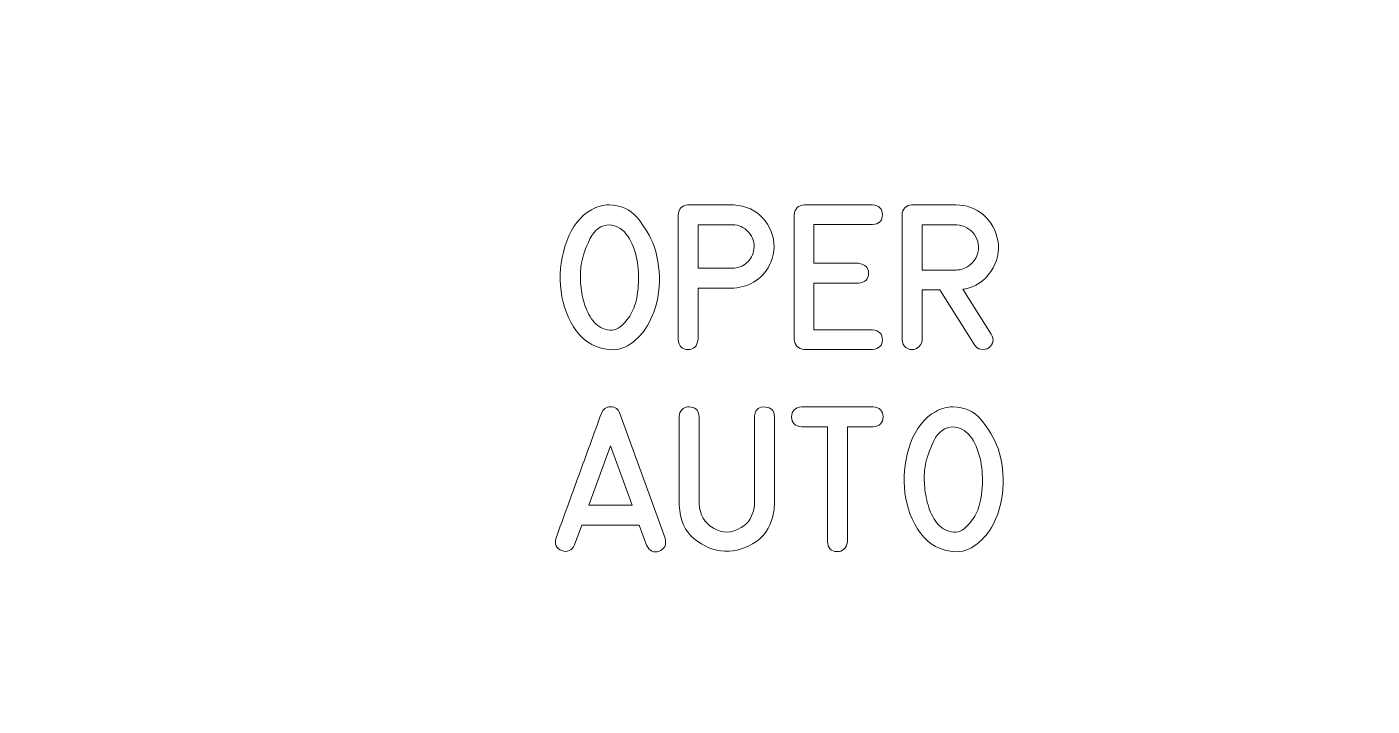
# Model space of a CAD drawing. Header units: millimetres. Extents: x -288 to 359, y -150 to 98.
# Drawn here: x -71.11 to -41.59, y -117.94 to -103.04 of the extents above; entities that cross this region are included whole.
import ezdxf

# ---------------------------------------------------------------- set-up
doc = ezdxf.new("R2010")
doc.units = ezdxf.units.MM
doc.header["$MEASUREMENT"] = 0
doc.layers.add('Cut', color=7, linetype='Continuous', plot=False)
doc.layers.add('Engrave', color=7, linetype='Continuous')

msp = doc.modelspace()

# ---------------------------------------------------------------- linework, layer by layer
at = {"layer": 'Cut', "color": 250, "lineweight": 9}
msp.add_open_spline([(-125.3294, 95.8698), (-125.5948, 95.8696), (-125.8492, 95.764), (-126.0368, 95.5762), (-126.0368, 95.5762), (-126.2243, 95.3885), (-126.3296, 95.1352), (-126.3294, 94.8698), (-126.3294, 94.8698), (-126.3294, 94.8698), (-126.3294, 90.3823), (-126.3294, 90.3823), (-126.3294, 90.3823), (-126.3292, 90.1169), (-126.2236, 89.8624), (-126.0359, 89.6749), (-126.0359, 89.6749), (-125.8481, 89.4874), (-125.5948, 89.3821), (-125.3294, 89.3823), (-125.3294, 89.3823), (-125.3294, 89.3823), (-122.8669, 89.3823), (-122.8669, 89.3823), (-122.8669, 89.3823), (-120.5447, 89.3823), (-118.3988, 88.1434), (-117.2377, 86.1323), (-117.2377, 86.1323), (-116.0766, 84.1212), (-116.0766, 81.6434), (-117.2377, 79.6323), (-117.2377, 79.6323), (-118.3988, 77.6212), (-120.5447, 76.3823), (-122.8669, 76.3823), (-122.8669, 76.3823), (-122.8669, 76.3823), (-125.3294, 76.3823), (-125.3294, 76.3823), (-125.3294, 76.3823), (-125.5948, 76.3821), (-125.8492, 76.2765), (-126.0368, 76.0887), (-126.0368, 76.0887), (-126.2243, 75.901), (-126.3296, 75.6477), (-126.3294, 75.3823), (-126.3294, 75.3823), (-126.3294, 75.3823), (-126.3294, 23.7073), (-126.3294, 23.7073), (-126.3294, 23.7073), (-126.3292, 23.4419), (-126.2236, 23.1874), (-126.0359, 22.9999), (-126.0359, 22.9999), (-125.8481, 22.8124), (-125.5948, 22.7071), (-125.3294, 22.7073), (-125.3294, 22.7073), (-125.3294, 22.7073), (-122.8669, 22.7073), (-122.8669, 22.7073), (-122.8669, 22.7073), (-120.5447, 22.7073), (-118.3988, 21.4684), (-117.2377, 19.4573), (-117.2377, 19.4573), (-116.0766, 17.4462), (-116.0766, 14.9684), (-117.2377, 12.9573), (-117.2377, 12.9573), (-118.3988, 10.9462), (-120.5447, 9.7073), (-122.8669, 9.7073), (-122.8669, 9.7073), (-122.8669, 9.7073), (-125.3294, 9.7073), (-125.3294, 9.7073), (-125.3294, 9.7073), (-125.5948, 9.7071), (-125.8492, 9.6015), (-126.0368, 9.4137), (-126.0368, 9.4137), (-126.2243, 9.226), (-126.3296, 8.9727), (-126.3294, 8.7073), (-126.3294, 8.7073), (-126.3294, 8.7073), (-126.3294, -62.0177), (-126.3294, -62.0177), (-126.3294, -62.0177), (-126.3292, -62.2831), (-126.2236, -62.5376), (-126.0359, -62.7251), (-126.0359, -62.7251), (-125.8481, -62.9126), (-125.5948, -63.0179), (-125.3294, -63.0177), (-125.3294, -63.0177), (-125.3294, -63.0177), (-122.8669, -63.0177), (-122.8669, -63.0177), (-122.8669, -63.0177), (-120.5447, -63.0177), (-118.3988, -64.2566), (-117.2377, -66.2677), (-117.2377, -66.2677), (-116.0766, -68.2788), (-116.0766, -70.7566), (-117.2377, -72.7677), (-117.2377, -72.7677), (-118.3988, -74.7788), (-120.5447, -76.0177), (-122.8669, -76.0177), (-122.8669, -76.0177), (-122.8669, -76.0177), (-125.3294, -76.0177), (-125.3294, -76.0177), (-125.3294, -76.0177), (-125.5948, -76.0179), (-125.8492, -76.1235), (-126.0368, -76.3113), (-126.0368, -76.3113), (-126.2243, -76.499), (-126.3296, -76.7523), (-126.3294, -77.0177), (-126.3294, -77.0177), (-126.3294, -77.0177), (-126.3294, -128.6927), (-126.3294, -128.6927), (-126.3294, -128.6927), (-126.3292, -128.9581), (-126.2236, -129.2126), (-126.0359, -129.4001), (-126.0359, -129.4001), (-125.8481, -129.5876), (-125.5948, -129.6929), (-125.3294, -129.6927), (-125.3294, -129.6927), (-125.3294, -129.6927), (-122.8669, -129.6927), (-122.8669, -129.6927), (-122.8669, -129.6927), (-120.5447, -129.6927), (-118.3988, -130.9316), (-117.2377, -132.9427), (-117.2377, -132.9427), (-116.0766, -134.9538), (-116.0766, -137.4316), (-117.2377, -139.4427), (-117.2377, -139.4427), (-118.3988, -141.4538), (-120.5447, -142.6927), (-122.8669, -142.6927), (-122.8669, -142.6927), (-122.8669, -142.6927), (-125.3294, -142.6927), (-125.3294, -142.6927), (-125.3294, -142.6927), (-125.5948, -142.6929), (-125.8492, -142.7985), (-126.0368, -142.9863), (-126.0368, -142.9863), (-126.2243, -143.174), (-126.3296, -143.4273), (-126.3294, -143.6927), (-126.3294, -143.6927), (-126.3294, -143.6927), (-126.3294, -148.1802), (-126.3294, -148.1802), (-126.3294, -148.1802), (-126.3292, -148.4456), (-126.2236, -148.7001), (-126.0359, -148.8876), (-126.0359, -148.8876), (-125.8481, -149.0751), (-125.5948, -149.1804), (-125.3294, -149.1802), (-125.3294, -149.1802), (-125.3294, -149.1802), (16.1206, -149.1802), (16.1206, -149.1802), (16.1206, -149.1802), (16.386, -149.1801), (16.6404, -149.0745), (16.828, -148.8867), (16.828, -148.8867), (17.0155, -148.6989), (17.1208, -148.4456), (17.1206, -148.1802), (17.1206, -148.1802), (17.1206, -148.1802), (17.1206, -143.6927), (17.1206, -143.6927), (17.1206, -143.6927), (17.1204, -143.4273), (17.0149, -143.1729), (16.8271, -142.9854), (16.8271, -142.9854), (16.6393, -142.7978), (16.386, -142.6926), (16.1206, -142.6927), (16.1206, -142.6927), (16.1206, -142.6927), (13.6581, -142.6927), (13.6581, -142.6927), (13.6581, -142.6927), (11.3359, -142.6927), (9.1901, -141.4538), (8.029, -139.4427), (8.029, -139.4427), (6.8678, -137.4316), (6.8678, -134.9538), (8.029, -132.9427), (8.029, -132.9427), (9.1901, -130.9316), (11.3359, -129.6927), (13.6581, -129.6927), (13.6581, -129.6927), (13.6581, -129.6927), (16.1206, -129.6927), (16.1206, -129.6927), (16.1206, -129.6927), (16.386, -129.6926), (16.6404, -129.587), (16.828, -129.3992), (16.828, -129.3992), (17.0155, -129.2114), (17.1208, -128.9581), (17.1206, -128.6927), (17.1206, -128.6927), (17.1206, -128.6927), (17.1206, -77.0177), (17.1206, -77.0177), (17.1206, -77.0177), (17.1204, -76.7523), (17.0149, -76.4979), (16.8271, -76.3104), (16.8271, -76.3104), (16.6393, -76.1228), (16.386, -76.0176), (16.1206, -76.0177), (16.1206, -76.0177), (16.1206, -76.0177), (13.6581, -76.0177), (13.6581, -76.0177), (13.6581, -76.0177), (11.3359, -76.0177), (9.1901, -74.7788), (8.029, -72.7677), (8.029, -72.7677), (6.8678, -70.7566), (6.8678, -68.2788), (8.029, -66.2677), (8.029, -66.2677), (9.1901, -64.2566), (11.3359, -63.0177), (13.6581, -63.0177), (13.6581, -63.0177), (13.6581, -63.0177), (16.1206, -63.0177), (16.1206, -63.0177), (16.1206, -63.0177), (16.386, -63.0176), (16.6404, -62.912), (16.828, -62.7242), (16.828, -62.7242), (17.0155, -62.5364), (17.1208, -62.2831), (17.1206, -62.0177), (17.1206, -62.0177), (17.1206, -62.0177), (17.1206, 8.7073), (17.1206, 8.7073), (17.1206, 8.7073), (17.1204, 8.9727), (17.0149, 9.2271), (16.8271, 9.4146), (16.8271, 9.4146), (16.6393, 9.6022), (16.386, 9.7074), (16.1206, 9.7073), (16.1206, 9.7073), (16.1206, 9.7073), (13.6581, 9.7073), (13.6581, 9.7073), (13.6581, 9.7073), (11.3359, 9.7073), (9.1901, 10.9462), (8.029, 12.9573), (8.029, 12.9573), (6.8678, 14.9684), (6.8678, 17.4462), (8.029, 19.4573), (8.029, 19.4573), (9.1901, 21.4684), (11.3359, 22.7073), (13.6581, 22.7073), (13.6581, 22.7073), (13.6581, 22.7073), (16.1206, 22.7073), (16.1206, 22.7073), (16.1206, 22.7073), (16.386, 22.7074), (16.6404, 22.813), (16.828, 23.0008), (16.828, 23.0008), (17.0155, 23.1886), (17.1208, 23.4419), (17.1206, 23.7073), (17.1206, 23.7073), (17.1206, 23.7073), (17.1206, 75.3823), (17.1206, 75.3823), (17.1206, 75.3823), (17.1204, 75.6477), (17.0149, 75.9021), (16.8271, 76.0896), (16.8271, 76.0896), (16.6393, 76.2772), (16.386, 76.3824), (16.1206, 76.3823), (16.1206, 76.3823), (16.1206, 76.3823), (13.6581, 76.3823), (13.6581, 76.3823), (13.6581, 76.3823), (11.3359, 76.3823), (9.1901, 77.6212), (8.029, 79.6323), (8.029, 79.6323), (6.8678, 81.6434), (6.8678, 84.1212), (8.029, 86.1323), (8.029, 86.1323), (9.1901, 88.1434), (11.3359, 89.3823), (13.6581, 89.3823), (13.6581, 89.3823), (13.6581, 89.3823), (16.1206, 89.3823), (16.1206, 89.3823), (16.1206, 89.3823), (16.386, 89.3824), (16.6404, 89.488), (16.828, 89.6758), (16.828, 89.6758), (17.0155, 89.8636), (17.1208, 90.1169), (17.1206, 90.3823), (17.1206, 90.3823), (17.1206, 90.3823), (17.1206, 94.8698), (17.1206, 94.8698), (17.1206, 94.8698), (17.1204, 95.1352), (17.0149, 95.3896), (16.8271, 95.5771), (16.8271, 95.5771), (16.6393, 95.7647), (16.386, 95.8699), (16.1206, 95.8698), (16.1206, 95.8698), (16.1206, 95.8698), (-125.3294, 95.8698), (-125.3294, 95.8698)], degree=3, knots=[0, 0, 0, 0, 0.0107527, 0.0107527, 0.0107527, 0.0107527, 0.0215054, 0.0215054, 0.0215054, 0.0215054, 0.0322581, 0.0322581, 0.0322581, 0.0322581, 0.0430108, 0.0430108, 0.0430108, 0.0430108, 0.0537634, 0.0537634, 0.0537634, 0.0537634, 0.0645161, 0.0645161, 0.0645161, 0.0645161, 0.0752688, 0.0752688, 0.0752688, 0.0752688, 0.0860215, 0.0860215, 0.0860215, 0.0860215, 0.0967742, 0.0967742, 0.0967742, 0.0967742, 0.1075269, 0.1075269, 0.1075269, 0.1075269, 0.1182796, 0.1182796, 0.1182796, 0.1182796, 0.1290323, 0.1290323, 0.1290323, 0.1290323, 0.1397849, 0.1397849, 0.1397849, 0.1397849, 0.1505376, 0.1505376, 0.1505376, 0.1505376, 0.1612903, 0.1612903, 0.1612903, 0.1612903, 0.172043, 0.172043, 0.172043, 0.172043, 0.1827957, 0.1827957, 0.1827957, 0.1827957, 0.1935484, 0.1935484, 0.1935484, 0.1935484, 0.2043011, 0.2043011, 0.2043011, 0.2043011, 0.2150538, 0.2150538, 0.2150538, 0.2150538, 0.2258065, 0.2258065, 0.2258065, 0.2258065, 0.2365591, 0.2365591, 0.2365591, 0.2365591, 0.2473118, 0.2473118, 0.2473118, 0.2473118, 0.2580645, 0.2580645, 0.2580645, 0.2580645, 0.2688172, 0.2688172, 0.2688172, 0.2688172, 0.2795699, 0.2795699, 0.2795699, 0.2795699, 0.2903226, 0.2903226, 0.2903226, 0.2903226, 0.3010753, 0.3010753, 0.3010753, 0.3010753, 0.311828, 0.311828, 0.311828, 0.311828, 0.3225806, 0.3225806, 0.3225806, 0.3225806, 0.3333333, 0.3333333, 0.3333333, 0.3333333, 0.344086, 0.344086, 0.344086, 0.344086, 0.3548387, 0.3548387, 0.3548387, 0.3548387, 0.3655914, 0.3655914, 0.3655914, 0.3655914, 0.3763441, 0.3763441, 0.3763441, 0.3763441, 0.3870968, 0.3870968, 0.3870968, 0.3870968, 0.3978495, 0.3978495, 0.3978495, 0.3978495, 0.4086022, 0.4086022, 0.4086022, 0.4086022, 0.4193548, 0.4193548, 0.4193548, 0.4193548, 0.4301075, 0.4301075, 0.4301075, 0.4301075, 0.4408602, 0.4408602, 0.4408602, 0.4408602, 0.4516129, 0.4516129, 0.4516129, 0.4516129, 0.4623656, 0.4623656, 0.4623656, 0.4623656, 0.4731183, 0.4731183, 0.4731183, 0.4731183, 0.483871, 0.483871, 0.483871, 0.483871, 0.4946237, 0.4946237, 0.4946237, 0.4946237, 0.5053763, 0.5053763, 0.5053763, 0.5053763, 0.516129, 0.516129, 0.516129, 0.516129, 0.5268817, 0.5268817, 0.5268817, 0.5268817, 0.5376344, 0.5376344, 0.5376344, 0.5376344, 0.5483871, 0.5483871, 0.5483871, 0.5483871, 0.5591398, 0.5591398, 0.5591398, 0.5591398, 0.5698925, 0.5698925, 0.5698925, 0.5698925, 0.5806452, 0.5806452, 0.5806452, 0.5806452, 0.5913978, 0.5913978, 0.5913978, 0.5913978, 0.6021505, 0.6021505, 0.6021505, 0.6021505, 0.6129032, 0.6129032, 0.6129032, 0.6129032, 0.6236559, 0.6236559, 0.6236559, 0.6236559, 0.6344086, 0.6344086, 0.6344086, 0.6344086, 0.6451613, 0.6451613, 0.6451613, 0.6451613, 0.655914, 0.655914, 0.655914, 0.655914, 0.6666667, 0.6666667, 0.6666667, 0.6666667, 0.6774194, 0.6774194, 0.6774194, 0.6774194, 0.688172, 0.688172, 0.688172, 0.688172, 0.6989247, 0.6989247, 0.6989247, 0.6989247, 0.7096774, 0.7096774, 0.7096774, 0.7096774, 0.7204301, 0.7204301, 0.7204301, 0.7204301, 0.7311828, 0.7311828, 0.7311828, 0.7311828, 0.7419355, 0.7419355, 0.7419355, 0.7419355, 0.7526882, 0.7526882, 0.7526882, 0.7526882, 0.7634409, 0.7634409, 0.7634409, 0.7634409, 0.7741935, 0.7741935, 0.7741935, 0.7741935, 0.7849462, 0.7849462, 0.7849462, 0.7849462, 0.7956989, 0.7956989, 0.7956989, 0.7956989, 0.8064516, 0.8064516, 0.8064516, 0.8064516, 0.8172043, 0.8172043, 0.8172043, 0.8172043, 0.827957, 0.827957, 0.827957, 0.827957, 0.8387097, 0.8387097, 0.8387097, 0.8387097, 0.8494624, 0.8494624, 0.8494624, 0.8494624, 0.8602151, 0.8602151, 0.8602151, 0.8602151, 0.8709677, 0.8709677, 0.8709677, 0.8709677, 0.8817204, 0.8817204, 0.8817204, 0.8817204, 0.8924731, 0.8924731, 0.8924731, 0.8924731, 0.9032258, 0.9032258, 0.9032258, 0.9032258, 0.9139785, 0.9139785, 0.9139785, 0.9139785, 0.9247312, 0.9247312, 0.9247312, 0.9247312, 0.9354839, 0.9354839, 0.9354839, 0.9354839, 0.9462366, 0.9462366, 0.9462366, 0.9462366, 0.9569892, 0.9569892, 0.9569892, 0.9569892, 0.9677419, 0.9677419, 0.9677419, 0.9677419, 0.9784946, 0.9784946, 0.9784946, 0.9784946, 1, 1, 1, 1], dxfattribs=at)
at = {"layer": 'Engrave', "color": 240, "lineweight": 9}
for points, knots in [([(-57.3468, -107.8587), (-57.2521, -108.145), (-57.2161, -108.4418), (-57.2394, -108.7498), (-57.2394, -108.7498), (-57.2627, -109.0578), (-57.3473, -109.3387), (-57.4928, -109.5933), (-57.4928, -109.5933), (-57.5849, -109.7515), (-57.7103, -109.8859), (-57.8696, -109.9965), (-57.8696, -109.9965), (-58.0289, -110.1071), (-58.2046, -110.1457), (-58.3966, -110.1124), (-58.3966, -110.1124), (-58.7099, -110.0579), (-58.9496, -109.8944), (-59.1158, -109.6229), (-59.1158, -109.6229), (-59.2824, -109.3509), (-59.3777, -109.0482), (-59.402, -108.7149), (-59.402, -108.7149), (-59.4264, -108.3815), (-59.3814, -108.0571), (-59.2671, -107.7407), (-59.2671, -107.7407), (-59.1528, -107.4243), (-58.9708, -107.1946), (-58.7205, -107.0507), (-58.7205, -107.0507), (-58.5988, -106.9803), (-58.4707, -106.9454), (-58.3379, -106.9454), (-58.3379, -106.9454), (-58.0834, -106.9454), (-57.876, -107.0412), (-57.7146, -107.2327), (-57.7146, -107.2327), (-57.5532, -107.4248), (-57.4309, -107.6333), (-57.3468, -107.8587)], [0, 0, 0, 0, 0.0833333, 0.0833333, 0.0833333, 0.0833333, 0.1666667, 0.1666667, 0.1666667, 0.1666667, 0.25, 0.25, 0.25, 0.25, 0.3333333, 0.3333333, 0.3333333, 0.3333333, 0.4166667, 0.4166667, 0.4166667, 0.4166667, 0.5, 0.5, 0.5, 0.5, 0.5833333, 0.5833333, 0.5833333, 0.5833333, 0.6666667, 0.6666667, 0.6666667, 0.6666667, 0.75, 0.75, 0.75, 0.75, 0.8333333, 0.8333333, 0.8333333, 0.8333333, 1, 1, 1, 1]), ([(-55.6307, -106.9454), (-55.6307, -106.9454), (-55.6011, -106.9454), (-55.6011, -106.9454), (-55.6011, -106.9454), (-55.4688, -106.9549), (-55.3471, -106.9846), (-55.2354, -107.0354), (-55.2354, -107.0354), (-55.0217, -107.1354), (-54.8703, -107.3005), (-54.7814, -107.5301), (-54.7814, -107.5301), (-54.6925, -107.7592), (-54.6936, -107.9831), (-54.7841, -108.2011), (-54.7841, -108.2011), (-54.8576, -108.3736), (-54.9661, -108.509), (-55.11, -108.6064), (-55.11, -108.6064), (-55.2534, -108.7043), (-55.4175, -108.7588), (-55.6011, -108.7699), (-55.6011, -108.7699), (-55.6011, -108.7699), (-55.6307, -108.7715), (-55.6307, -108.7715), (-55.6307, -108.7715), (-55.6307, -108.7715), (-56.3842, -108.7715), (-56.3842, -108.7715), (-56.3842, -108.7715), (-56.3842, -108.7715), (-56.3842, -109.9018), (-56.3842, -109.9018), (-56.3842, -109.9018), (-56.4028, -110.0473), (-56.4763, -110.1203), (-56.6044, -110.1203), (-56.6044, -110.1203), (-56.7324, -110.1203), (-56.8054, -110.0473), (-56.8229, -109.9018), (-56.8229, -109.9018), (-56.8229, -109.9018), (-56.8229, -107.1624), (-56.8229, -107.1624), (-56.8229, -107.1624), (-56.8076, -107.0343), (-56.7393, -106.9618), (-56.6181, -106.9454), (-56.6181, -106.9454), (-56.6181, -106.9454), (-56.6044, -106.9454), (-56.6044, -106.9454), (-56.6044, -106.9454), (-56.6044, -106.9454), (-55.6307, -106.9454), (-55.6307, -106.9454)], [0, 0, 0, 0, 0.0625, 0.0625, 0.0625, 0.0625, 0.125, 0.125, 0.125, 0.125, 0.1875, 0.1875, 0.1875, 0.1875, 0.25, 0.25, 0.25, 0.25, 0.3125, 0.3125, 0.3125, 0.3125, 0.375, 0.375, 0.375, 0.375, 0.4375, 0.4375, 0.4375, 0.4375, 0.5, 0.5, 0.5, 0.5, 0.5625, 0.5625, 0.5625, 0.5625, 0.625, 0.625, 0.625, 0.625, 0.6875, 0.6875, 0.6875, 0.6875, 0.75, 0.75, 0.75, 0.75, 0.8125, 0.8125, 0.8125, 0.8125, 0.875, 0.875, 0.875, 0.875, 1, 1, 1, 1]), ([(-52.5553, -107.3777), (-52.5553, -107.3777), (-53.8406, -107.3777), (-53.8406, -107.3777), (-53.8406, -107.3777), (-53.8406, -107.3777), (-53.8406, -108.2259), (-53.8406, -108.2259), (-53.8406, -108.2259), (-53.8406, -108.2259), (-52.8606, -108.2259), (-52.8606, -108.2259), (-52.8606, -108.2259), (-52.714, -108.2476), (-52.641, -108.3212), (-52.6416, -108.4466), (-52.6416, -108.4466), (-52.6421, -108.5725), (-52.7151, -108.6456), (-52.8606, -108.6662), (-52.8606, -108.6662), (-52.8606, -108.6662), (-53.8406, -108.6662), (-53.8406, -108.6662), (-53.8406, -108.6662), (-53.8406, -108.6662), (-53.8406, -109.6848), (-53.8406, -109.6848), (-53.8406, -109.6848), (-53.8406, -109.6848), (-52.5553, -109.6848), (-52.5553, -109.6848), (-52.5553, -109.6848), (-52.4098, -109.7065), (-52.3368, -109.779), (-52.3368, -109.9033), (-52.3368, -109.9033), (-52.3368, -110.0272), (-52.4098, -110.0997), (-52.5553, -110.1203), (-52.5553, -110.1203), (-52.5553, -110.1203), (-54.056, -110.1203), (-54.056, -110.1203), (-54.056, -110.1203), (-54.1851, -110.1039), (-54.2586, -110.0303), (-54.2761, -109.9002), (-54.2761, -109.9002), (-54.2761, -109.9002), (-54.2761, -107.1624), (-54.2761, -107.1624), (-54.2761, -107.1624), (-54.2565, -107.0258), (-54.183, -106.9539), (-54.056, -106.9454), (-54.056, -106.9454), (-54.056, -106.9454), (-52.5553, -106.9454), (-52.5553, -106.9454), (-52.5553, -106.9454), (-52.4098, -106.9565), (-52.3368, -107.0295), (-52.3373, -107.1634), (-52.3373, -107.1634), (-52.3378, -107.2973), (-52.4108, -107.3687), (-52.5553, -107.3777)], [0, 0, 0, 0, 0.0555556, 0.0555556, 0.0555556, 0.0555556, 0.1111111, 0.1111111, 0.1111111, 0.1111111, 0.1666667, 0.1666667, 0.1666667, 0.1666667, 0.2222222, 0.2222222, 0.2222222, 0.2222222, 0.2777778, 0.2777778, 0.2777778, 0.2777778, 0.3333333, 0.3333333, 0.3333333, 0.3333333, 0.3888889, 0.3888889, 0.3888889, 0.3888889, 0.4444444, 0.4444444, 0.4444444, 0.4444444, 0.5, 0.5, 0.5, 0.5, 0.5555556, 0.5555556, 0.5555556, 0.5555556, 0.6111111, 0.6111111, 0.6111111, 0.6111111, 0.6666667, 0.6666667, 0.6666667, 0.6666667, 0.7222222, 0.7222222, 0.7222222, 0.7222222, 0.7777778, 0.7777778, 0.7777778, 0.7777778, 0.8333333, 0.8333333, 0.8333333, 0.8333333, 0.8888889, 0.8888889, 0.8888889, 0.8888889, 1, 1, 1, 1]), ([(-49.9481, -109.7838), (-49.882, -109.9007), (-49.9005, -109.9986), (-50.0037, -110.0785), (-50.0037, -110.0785), (-50.0534, -110.1134), (-50.1106, -110.1256), (-50.1752, -110.114), (-50.1752, -110.114), (-50.2397, -110.1028), (-50.2868, -110.0706), (-50.317, -110.0182), (-50.317, -110.0182), (-50.317, -110.0182), (-51.0811, -108.8101), (-51.0811, -108.8101), (-51.0811, -108.8101), (-51.0811, -108.8101), (-51.4689, -108.8101), (-51.4689, -108.8101), (-51.4689, -108.8101), (-51.4689, -108.8101), (-51.4689, -109.9018), (-51.4689, -109.9018), (-51.4689, -109.9018), (-51.4689, -109.9917), (-51.5097, -110.0563), (-51.5912, -110.0965), (-51.5912, -110.0965), (-51.6732, -110.1362), (-51.7494, -110.1288), (-51.8208, -110.0737), (-51.8208, -110.0737), (-51.8774, -110.0314), (-51.906, -109.9743), (-51.906, -109.9018), (-51.906, -109.9018), (-51.906, -109.9018), (-51.906, -107.1624), (-51.906, -107.1624), (-51.906, -107.1624), (-51.906, -107.1026), (-51.8848, -107.0512), (-51.843, -107.0089), (-51.843, -107.0089), (-51.8012, -106.9666), (-51.7499, -106.9454), (-51.689, -106.9454), (-51.689, -106.9454), (-51.689, -106.9454), (-50.7265, -106.9454), (-50.7265, -106.9454), (-50.7265, -106.9454), (-50.4948, -106.9454), (-50.2937, -107.019), (-50.1233, -107.1661), (-50.1233, -107.1661), (-49.9529, -107.3137), (-49.8465, -107.5005), (-49.8053, -107.727), (-49.8053, -107.727), (-49.7619, -107.9698), (-49.8132, -108.1968), (-49.9598, -108.408), (-49.9598, -108.408), (-50.1058, -108.6196), (-50.3, -108.7477), (-50.5419, -108.7932), (-50.5419, -108.7932), (-50.5419, -108.7932), (-50.5715, -108.798), (-50.5715, -108.798), (-50.5715, -108.798), (-50.5715, -108.798), (-49.9481, -109.7838), (-49.9481, -109.7838)], [0, 0, 0, 0, 0.05, 0.05, 0.05, 0.05, 0.1, 0.1, 0.1, 0.1, 0.15, 0.15, 0.15, 0.15, 0.2, 0.2, 0.2, 0.2, 0.25, 0.25, 0.25, 0.25, 0.3, 0.3, 0.3, 0.3, 0.35, 0.35, 0.35, 0.35, 0.4, 0.4, 0.4, 0.4, 0.45, 0.45, 0.45, 0.45, 0.5, 0.5, 0.5, 0.5, 0.55, 0.55, 0.55, 0.55, 0.6, 0.6, 0.6, 0.6, 0.65, 0.65, 0.65, 0.65, 0.7, 0.7, 0.7, 0.7, 0.75, 0.75, 0.75, 0.75, 0.8, 0.8, 0.8, 0.8, 0.85, 0.85, 0.85, 0.85, 0.9, 0.9, 0.9, 0.9, 1, 1, 1, 1]), ([(-58.3252, -107.3857), (-58.5152, -107.3857), (-58.6591, -107.4878), (-58.757, -107.6926), (-58.757, -107.6926), (-58.8549, -107.8973), (-58.9163, -108.072), (-58.9422, -108.2164), (-58.9422, -108.2164), (-58.9618, -108.3222), (-58.9692, -108.4498), (-58.9639, -108.5995), (-58.9639, -108.5995), (-58.9586, -108.7493), (-58.9369, -108.8974), (-58.8988, -109.0435), (-58.8988, -109.0435), (-58.8607, -109.1901), (-58.803, -109.3218), (-58.7268, -109.4388), (-58.7268, -109.4388), (-58.6501, -109.5562), (-58.5501, -109.634), (-58.4263, -109.6721), (-58.4263, -109.6721), (-58.2813, -109.7176), (-58.1564, -109.689), (-58.0516, -109.5864), (-58.0516, -109.5864), (-57.9469, -109.4832), (-57.8675, -109.3742), (-57.8135, -109.2583), (-57.8135, -109.2583), (-57.759, -109.1393), (-57.7214, -108.9837), (-57.7013, -108.79), (-57.7013, -108.79), (-57.6812, -108.5969), (-57.686, -108.4037), (-57.7151, -108.2111), (-57.7151, -108.2111), (-57.7447, -108.0185), (-57.8024, -107.845), (-57.8881, -107.6904), (-57.8881, -107.6904), (-57.9738, -107.5359), (-58.0961, -107.4375), (-58.2538, -107.3952), (-58.2538, -107.3952), (-58.2744, -107.3888), (-58.2982, -107.3857), (-58.3252, -107.3857)], [0, 0, 0, 0, 0.0714286, 0.0714286, 0.0714286, 0.0714286, 0.1428571, 0.1428571, 0.1428571, 0.1428571, 0.2142857, 0.2142857, 0.2142857, 0.2142857, 0.2857143, 0.2857143, 0.2857143, 0.2857143, 0.3571429, 0.3571429, 0.3571429, 0.3571429, 0.4285714, 0.4285714, 0.4285714, 0.4285714, 0.5, 0.5, 0.5, 0.5, 0.5714286, 0.5714286, 0.5714286, 0.5714286, 0.6428571, 0.6428571, 0.6428571, 0.6428571, 0.7142857, 0.7142857, 0.7142857, 0.7142857, 0.7857143, 0.7857143, 0.7857143, 0.7857143, 0.8571429, 0.8571429, 0.8571429, 0.8571429, 1, 1, 1, 1]), ([(-55.6307, -107.3825), (-55.6307, -107.3825), (-56.3842, -107.3825), (-56.3842, -107.3825), (-56.3842, -107.3825), (-56.3842, -107.3825), (-56.3842, -108.3328), (-56.3842, -108.3328), (-56.3842, -108.3328), (-56.3842, -108.3328), (-55.6307, -108.3328), (-55.6307, -108.3328), (-55.6307, -108.3328), (-55.5127, -108.3328), (-55.409, -108.2937), (-55.3185, -108.2148), (-55.3185, -108.2148), (-55.228, -108.1365), (-55.1751, -108.0381), (-55.1593, -107.9206), (-55.1593, -107.9206), (-55.1407, -107.7778), (-55.1794, -107.6523), (-55.2741, -107.5444), (-55.2741, -107.5444), (-55.3693, -107.4365), (-55.4884, -107.3825), (-55.6307, -107.3825)], [0, 0, 0, 0, 0.125, 0.125, 0.125, 0.125, 0.25, 0.25, 0.25, 0.25, 0.375, 0.375, 0.375, 0.375, 0.5, 0.5, 0.5, 0.5, 0.625, 0.625, 0.625, 0.625, 0.75, 0.75, 0.75, 0.75, 1, 1, 1, 1]), ([(-50.7265, -108.3746), (-50.6207, -108.3746), (-50.5233, -108.3429), (-50.4339, -108.2783), (-50.4339, -108.2783), (-50.3445, -108.2143), (-50.2847, -108.1307), (-50.2535, -108.0275), (-50.2535, -108.0275), (-50.2048, -107.8682), (-50.227, -107.7243), (-50.3201, -107.5957), (-50.3201, -107.5957), (-50.4133, -107.4671), (-50.5413, -107.3962), (-50.7043, -107.3825), (-50.7043, -107.3825), (-50.7043, -107.3825), (-51.4689, -107.3825), (-51.4689, -107.3825), (-51.4689, -107.3825), (-51.4689, -107.3825), (-51.4689, -108.3746), (-51.4689, -108.3746), (-51.4689, -108.3746), (-51.4689, -108.3746), (-50.7265, -108.3746), (-50.7265, -108.3746)], [0, 0, 0, 0, 0.125, 0.125, 0.125, 0.125, 0.25, 0.25, 0.25, 0.25, 0.375, 0.375, 0.375, 0.375, 0.5, 0.5, 0.5, 0.5, 0.625, 0.625, 0.625, 0.625, 0.75, 0.75, 0.75, 0.75, 1, 1, 1, 1]), ([(-59.5005, -114.2528), (-59.3354, -113.7967), (-59.1698, -113.3411), (-59.0041, -112.886), (-59.0041, -112.886), (-58.838, -112.431), (-58.6718, -111.9754), (-58.5057, -111.5198), (-58.5057, -111.5198), (-58.4713, -111.4256), (-58.4036, -111.378), (-58.3025, -111.3769), (-58.3025, -111.3769), (-58.2009, -111.3758), (-58.1326, -111.4235), (-58.0977, -111.5198), (-58.0977, -111.5198), (-58.0977, -111.5198), (-57.104, -114.2602), (-57.104, -114.2602), (-57.104, -114.2602), (-57.0733, -114.4063), (-57.1177, -114.4999), (-57.2373, -114.5423), (-57.2373, -114.5423), (-57.3574, -114.5851), (-57.4495, -114.5412), (-57.5151, -114.4121), (-57.5151, -114.4121), (-57.5151, -114.4121), (-57.6744, -113.9687), (-57.6744, -113.9687), (-57.6744, -113.9687), (-57.6744, -113.9687), (-58.938, -113.9687), (-58.938, -113.9687), (-58.938, -113.9687), (-58.938, -113.9687), (-59.093, -114.4015), (-59.093, -114.4015), (-59.093, -114.4015), (-59.1592, -114.5317), (-59.2534, -114.574), (-59.3751, -114.529), (-59.3751, -114.529), (-59.4973, -114.4846), (-59.5391, -114.392), (-59.5005, -114.2528)], [0, 0, 0, 0, 0.0769231, 0.0769231, 0.0769231, 0.0769231, 0.1538462, 0.1538462, 0.1538462, 0.1538462, 0.2307692, 0.2307692, 0.2307692, 0.2307692, 0.3076923, 0.3076923, 0.3076923, 0.3076923, 0.3846154, 0.3846154, 0.3846154, 0.3846154, 0.4615385, 0.4615385, 0.4615385, 0.4615385, 0.5384615, 0.5384615, 0.5384615, 0.5384615, 0.6153846, 0.6153846, 0.6153846, 0.6153846, 0.6923077, 0.6923077, 0.6923077, 0.6923077, 0.7692308, 0.7692308, 0.7692308, 0.7692308, 0.8461538, 0.8461538, 0.8461538, 0.8461538, 1, 1, 1, 1]), ([(-54.709, -113.5051), (-54.709, -113.5051), (-54.709, -113.5364), (-54.709, -113.5364), (-54.709, -113.5364), (-54.7122, -113.5882), (-54.7143, -113.6189), (-54.7148, -113.6295), (-54.7148, -113.6295), (-54.7582, -113.9454), (-54.8884, -114.1787), (-55.1043, -114.3296), (-55.1043, -114.3296), (-55.3202, -114.4798), (-55.5509, -114.5502), (-55.7953, -114.5402), (-55.7953, -114.5402), (-56.0403, -114.5301), (-56.2647, -114.4412), (-56.4674, -114.2729), (-56.4674, -114.2729), (-56.6705, -114.1041), (-56.7811, -113.8586), (-56.7986, -113.5364), (-56.7986, -113.5364), (-56.7986, -113.5364), (-56.7986, -113.5051), (-56.7986, -113.5051), (-56.7986, -113.5051), (-56.7986, -113.5051), (-56.7986, -111.5939), (-56.7986, -111.5939), (-56.7986, -111.5939), (-56.7986, -111.5632), (-56.7928, -111.5351), (-56.7817, -111.5102), (-56.7817, -111.5102), (-56.7319, -111.4018), (-56.6494, -111.3589), (-56.534, -111.3817), (-56.534, -111.3817), (-56.4192, -111.4044), (-56.3615, -111.4753), (-56.3615, -111.5939), (-56.3615, -111.5939), (-56.3615, -111.5939), (-56.3615, -113.5051), (-56.3615, -113.5051), (-56.3615, -113.5051), (-56.3462, -113.7433), (-56.2414, -113.9211), (-56.0477, -114.0385), (-56.0477, -114.0385), (-55.8535, -114.1565), (-55.6498, -114.1512), (-55.436, -114.0232), (-55.436, -114.0232), (-55.3397, -113.9666), (-55.2694, -113.893), (-55.2244, -113.8031), (-55.2244, -113.8031), (-55.1794, -113.7131), (-55.1529, -113.6136), (-55.1445, -113.5051), (-55.1445, -113.5051), (-55.1445, -113.5051), (-55.1445, -111.5939), (-55.1445, -111.5939), (-55.1445, -111.5939), (-55.1445, -111.5753), (-55.1434, -111.5616), (-55.1413, -111.552), (-55.1413, -111.552), (-55.1175, -111.4251), (-55.0397, -111.3674), (-54.9074, -111.3801), (-54.9074, -111.3801), (-54.7751, -111.3922), (-54.709, -111.4637), (-54.709, -111.5939), (-54.709, -111.5939), (-54.709, -111.5939), (-54.709, -113.5051), (-54.709, -113.5051)], [0, 0, 0, 0, 0.0454545, 0.0454545, 0.0454545, 0.0454545, 0.0909091, 0.0909091, 0.0909091, 0.0909091, 0.1363636, 0.1363636, 0.1363636, 0.1363636, 0.1818182, 0.1818182, 0.1818182, 0.1818182, 0.2272727, 0.2272727, 0.2272727, 0.2272727, 0.2727273, 0.2727273, 0.2727273, 0.2727273, 0.3181818, 0.3181818, 0.3181818, 0.3181818, 0.3636364, 0.3636364, 0.3636364, 0.3636364, 0.4090909, 0.4090909, 0.4090909, 0.4090909, 0.4545455, 0.4545455, 0.4545455, 0.4545455, 0.5, 0.5, 0.5, 0.5, 0.5454545, 0.5454545, 0.5454545, 0.5454545, 0.5909091, 0.5909091, 0.5909091, 0.5909091, 0.6363636, 0.6363636, 0.6363636, 0.6363636, 0.6818182, 0.6818182, 0.6818182, 0.6818182, 0.7272727, 0.7272727, 0.7272727, 0.7272727, 0.7727273, 0.7727273, 0.7727273, 0.7727273, 0.8181818, 0.8181818, 0.8181818, 0.8181818, 0.8636364, 0.8636364, 0.8636364, 0.8636364, 0.9090909, 0.9090909, 0.9090909, 0.9090909, 1, 1, 1, 1]), ([(-53.5448, -114.3348), (-53.5448, -114.3348), (-53.5448, -111.814), (-53.5448, -111.814), (-53.5448, -111.814), (-53.5448, -111.814), (-54.1136, -111.814), (-54.1136, -111.814), (-54.1136, -111.814), (-54.2581, -111.8029), (-54.3306, -111.7298), (-54.3301, -111.5965), (-54.3301, -111.5965), (-54.3295, -111.4626), (-54.257, -111.3891), (-54.1136, -111.3769), (-54.1136, -111.3769), (-54.1136, -111.3769), (-52.54, -111.3769), (-52.54, -111.3769), (-52.54, -111.3769), (-52.3976, -111.388), (-52.3257, -111.4616), (-52.3251, -111.5965), (-52.3251, -111.5965), (-52.3246, -111.7309), (-52.3966, -111.8039), (-52.54, -111.814), (-52.54, -111.814), (-52.54, -111.814), (-53.1072, -111.814), (-53.1072, -111.814), (-53.1072, -111.814), (-53.1072, -111.814), (-53.1072, -114.3348), (-53.1072, -114.3348), (-53.1072, -114.3348), (-53.131, -114.4814), (-53.2072, -114.5539), (-53.3363, -114.5518), (-53.3363, -114.5518), (-53.4649, -114.5497), (-53.5342, -114.4772), (-53.5448, -114.3348)], [0, 0, 0, 0, 0.0833333, 0.0833333, 0.0833333, 0.0833333, 0.1666667, 0.1666667, 0.1666667, 0.1666667, 0.25, 0.25, 0.25, 0.25, 0.3333333, 0.3333333, 0.3333333, 0.3333333, 0.4166667, 0.4166667, 0.4166667, 0.4166667, 0.5, 0.5, 0.5, 0.5, 0.5833333, 0.5833333, 0.5833333, 0.5833333, 0.6666667, 0.6666667, 0.6666667, 0.6666667, 0.75, 0.75, 0.75, 0.75, 0.8333333, 0.8333333, 0.8333333, 0.8333333, 1, 1, 1, 1]), ([(-49.8005, -112.2902), (-49.7058, -112.5765), (-49.6698, -112.8733), (-49.6931, -113.1813), (-49.6931, -113.1813), (-49.7164, -113.4893), (-49.801, -113.7702), (-49.9465, -114.0248), (-49.9465, -114.0248), (-50.0386, -114.183), (-50.164, -114.3174), (-50.3233, -114.428), (-50.3233, -114.428), (-50.4826, -114.5386), (-50.6583, -114.5772), (-50.8503, -114.5439), (-50.8503, -114.5439), (-51.1636, -114.4894), (-51.4033, -114.3259), (-51.5695, -114.0544), (-51.5695, -114.0544), (-51.7361, -113.7824), (-51.8314, -113.4797), (-51.8557, -113.1464), (-51.8557, -113.1464), (-51.8801, -112.813), (-51.8351, -112.4886), (-51.7208, -112.1722), (-51.7208, -112.1722), (-51.6065, -111.8558), (-51.4245, -111.6261), (-51.1742, -111.4822), (-51.1742, -111.4822), (-51.0525, -111.4118), (-50.9244, -111.3769), (-50.7916, -111.3769), (-50.7916, -111.3769), (-50.5371, -111.3769), (-50.3297, -111.4727), (-50.1683, -111.6642), (-50.1683, -111.6642), (-50.0069, -111.8563), (-49.8846, -112.0648), (-49.8005, -112.2902)], [0, 0, 0, 0, 0.0833333, 0.0833333, 0.0833333, 0.0833333, 0.1666667, 0.1666667, 0.1666667, 0.1666667, 0.25, 0.25, 0.25, 0.25, 0.3333333, 0.3333333, 0.3333333, 0.3333333, 0.4166667, 0.4166667, 0.4166667, 0.4166667, 0.5, 0.5, 0.5, 0.5, 0.5833333, 0.5833333, 0.5833333, 0.5833333, 0.6666667, 0.6666667, 0.6666667, 0.6666667, 0.75, 0.75, 0.75, 0.75, 0.8333333, 0.8333333, 0.8333333, 0.8333333, 1, 1, 1, 1]), ([(-50.7789, -111.8172), (-50.9689, -111.8172), (-51.1128, -111.9193), (-51.2107, -112.1241), (-51.2107, -112.1241), (-51.3086, -112.3288), (-51.37, -112.5035), (-51.3959, -112.6479), (-51.3959, -112.6479), (-51.4155, -112.7537), (-51.4229, -112.8813), (-51.4176, -113.031), (-51.4176, -113.031), (-51.4123, -113.1808), (-51.3906, -113.3289), (-51.3525, -113.475), (-51.3525, -113.475), (-51.3144, -113.6216), (-51.2567, -113.7533), (-51.1805, -113.8703), (-51.1805, -113.8703), (-51.1038, -113.9877), (-51.0038, -114.0655), (-50.88, -114.1036), (-50.88, -114.1036), (-50.735, -114.1491), (-50.6101, -114.1205), (-50.5053, -114.0179), (-50.5053, -114.0179), (-50.4006, -113.9147), (-50.3212, -113.8057), (-50.2672, -113.6898), (-50.2672, -113.6898), (-50.2127, -113.5708), (-50.1751, -113.4152), (-50.155, -113.2215), (-50.155, -113.2215), (-50.1349, -113.0284), (-50.1397, -112.8352), (-50.1688, -112.6426), (-50.1688, -112.6426), (-50.1984, -112.45), (-50.2561, -112.2765), (-50.3418, -112.1219), (-50.3418, -112.1219), (-50.4275, -111.9674), (-50.5498, -111.869), (-50.7075, -111.8267), (-50.7075, -111.8267), (-50.7281, -111.8203), (-50.7519, -111.8172), (-50.7789, -111.8172)], [0, 0, 0, 0, 0.0714286, 0.0714286, 0.0714286, 0.0714286, 0.1428571, 0.1428571, 0.1428571, 0.1428571, 0.2142857, 0.2142857, 0.2142857, 0.2142857, 0.2857143, 0.2857143, 0.2857143, 0.2857143, 0.3571429, 0.3571429, 0.3571429, 0.3571429, 0.4285714, 0.4285714, 0.4285714, 0.4285714, 0.5, 0.5, 0.5, 0.5, 0.5714286, 0.5714286, 0.5714286, 0.5714286, 0.6428571, 0.6428571, 0.6428571, 0.6428571, 0.7142857, 0.7142857, 0.7142857, 0.7142857, 0.7857143, 0.7857143, 0.7857143, 0.7857143, 0.8571429, 0.8571429, 0.8571429, 0.8571429, 1, 1, 1, 1]), ([(-57.8326, -113.5332), (-57.8326, -113.5332), (-58.3041, -112.2309), (-58.3041, -112.2309), (-58.3041, -112.2309), (-58.3041, -112.2309), (-58.7782, -113.5332), (-58.7782, -113.5332), (-58.7782, -113.5332), (-58.7782, -113.5332), (-57.8326, -113.5332), (-57.8326, -113.5332)], [0, 0, 0, 0, 0.25, 0.25, 0.25, 0.25, 0.5, 0.5, 0.5, 0.5, 1, 1, 1, 1]), ([(-58.3041, -112.2309), (-58.3041, -112.2309), (-57.8326, -113.5332), (-57.8326, -113.5332), (-57.8326, -113.5332), (-57.8326, -113.5332), (-58.3041, -112.2309), (-58.3041, -112.2309)], [0, 0, 0, 0, 0.3333333, 0.3333333, 0.3333333, 0.3333333, 1, 1, 1, 1])]:
    msp.add_open_spline(points, degree=3, knots=knots, dxfattribs=at)

doc.saveas('drawing.dxf')
